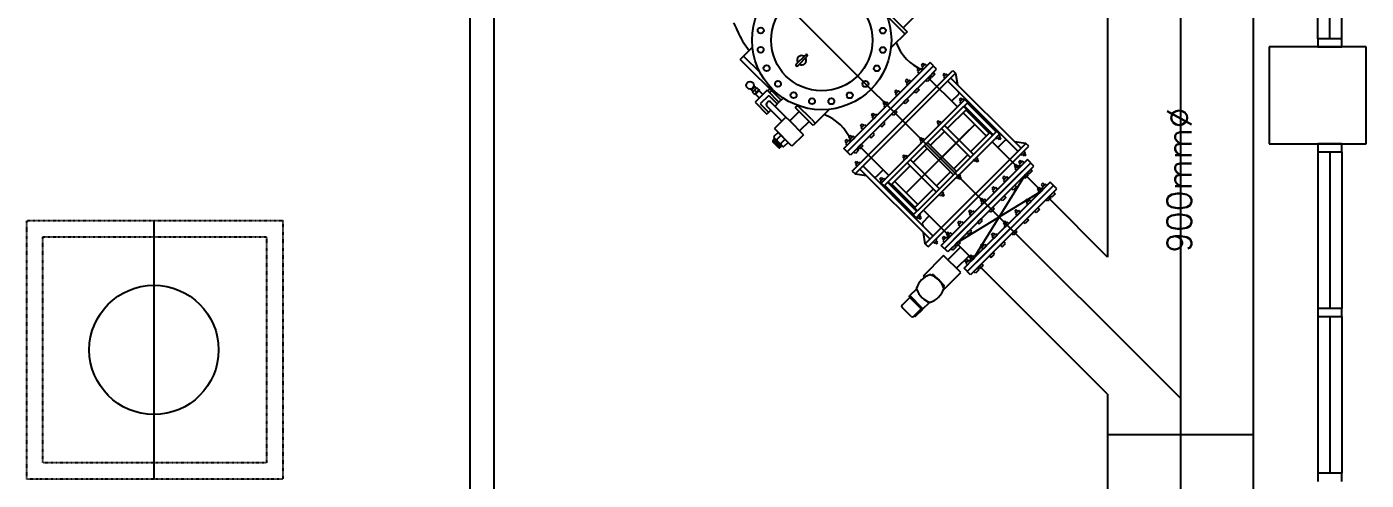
# Model space of a CAD drawing. Header units: inches. Extents: x 68736 to 85722, y -65709 to -39749.
# Drawn here: x 76685 to 84972, y -60542 to -57734 of the extents above; entities that cross this region are included whole.
import ezdxf

# ---------------------------------------------------------------- set-up
doc = ezdxf.new("R2010")
doc.units = ezdxf.units.IN
doc.header["$MEASUREMENT"] = 0
doc.linetypes.add('HIDDEN', pattern=[0.375, 0.25, -0.125])
doc.layers.add('M-X-BKGD', color=8, linetype='Continuous')
doc.styles.add('SIMS', font='simplex.shx')

msp = doc.modelspace()

# ---------------------------------------------------------------- linework, layer by layer
at = {"layer": 'M-X-BKGD', "ltscale": 0.003}
for p, q in [((83822, -40483.6), (83822, -65658.9)), ((83822, -60034.6), (81171.1, -57383.8)), ((77472, -58934.6), (77472, -60534.6))]:
    msp.add_line(p, q, dxfattribs=at)
at = {"layer": 'M-X-BKGD', "ltscale": 0.2}
for p, q in [((84272, -52108.9), (84272, -65208.9)), ((84672, -57808.9), (84672, -56838.9)), ((84747, -57808.9), (84747, -56838.9)), ((84822, -57808.9), (84822, -56838.9)), ((83372, -57003.1), (83372, -59160.4)), ((84822, -57808.9), (84672, -57808.9)), ((84672, -57808.9), (84672, -57858.9)), ((84822, -57858.9), (84822, -57808.9)), ((84972, -57858.9), (84372, -57858.9)), ((84372, -57858.9), (84372, -58458.9)), ((84672, -57858.9), (84822, -57858.9)), ((84972, -58458.9), (84972, -57858.9)), ((84372, -58458.9), (84972, -58458.9)), ((84822, -58458.9), (84672, -58458.9)), ((84672, -58458.9), (84672, -58508.9)), ((84822, -58508.9), (84822, -58458.9)), ((84672, -58508.9), (84822, -58508.9)), ((84672, -58508.9), (84672, -59478.9)), ((84747, -58508.9), (84747, -59478.9)), ((84822, -58508.9), (84822, -59478.9)), ((84822, -59478.9), (84672, -59478.9)), ((84672, -59478.9), (84672, -59528.9)), ((84822, -59528.9), (84822, -59478.9)), ((84672, -59528.9), (84822, -59528.9)), ((84672, -59528.9), (84672, -60498.9)), ((84747, -59528.9), (84747, -60498.9)), ((84822, -59528.9), (84822, -60498.9)), ((83372, -60008.9), (83372, -62160.4)), ((84822, -60498.9), (84672, -60498.9)), ((84672, -60498.9), (84672, -60548.9)), ((84822, -60548.9), (84822, -60498.9))]:
    msp.add_line(p, q, dxfattribs=at)
at = {"layer": 'M-X-BKGD', "ltscale": 0.4}
for p, q in [((79427.8, -59434.6), (79427.8, -57034.6)), ((79577.8, -59434.6), (79577.8, -57034.6)), ((79427.8, -63708.9), (79427.8, -59434.6)), ((79577.8, -63708.9), (79577.8, -59434.6))]:
    msp.add_line(p, q, dxfattribs=at)
at = {"layer": 'M-X-BKGD'}
for p, q in [((82117.5, -57778.5), (82007.4, -57668.1)), ((82106.9, -57741), (82020.8, -57654.7)), ((82172.7, -57675.3), (82106.9, -57741)), ((82106.9, -57741), (82131, -57765.1)), ((82131, -57765.1), (82031.6, -57864.3)), ((81119.6, -57915.7), (81099.2, -57936)), ((81119.6, -57915.7), (81175.2, -57860.2)), ((81223.9, -58020.3), (81119.6, -57915.7)), ((81445.6, -57965.7), (81504.1, -57907.3)), ((81455, -57975.1), (81513.5, -57916.7)), ((81351.6, -58189.1), (81099.2, -57936)), ((82294, -57976.4), (81760.6, -58508.3)), ((81792, -58627.4), (82413.8, -58004.7)), ((81792, -58627.4), (82413.8, -58004.7)), ((82202, -57988), (82192.1, -57997.8)), ((82192.1, -57997.8), (82201.9, -58007.6)), ((82217.1, -57992.5), (82196.6, -58012.9)), ((82211.8, -57997.8), (82202, -57988)), ((82206.4, -58022.8), (82226.9, -58002.3)), ((82273.5, -57955.8), (82212, -58017.2)), ((82226.9, -58002.3), (82217.1, -57992.5)), ((82228.1, -57961.9), (82218.2, -57971.7)), ((82218.2, -57971.7), (82228, -57981.6)), ((82243.2, -57966.5), (82222.7, -57986.9)), ((82222.7, -57986.9), (82232.5, -57996.7)), ((82237.9, -57971.8), (82228.1, -57961.9)), ((82232.5, -57996.7), (82253, -57976.3)), ((82253, -57976.3), (82243.2, -57966.5)), ((82252.9, -58058.2), (82314.4, -57996.9)), ((82314.4, -57996.9), (82273.5, -57955.8)), ((82413.7, -58004.6), (82431.5, -58022.3)), ((82211.8, -58017.5), (81801.7, -58426.4)), ((81809.7, -58645.1), (82431.5, -58022.3)), ((82267.8, -58043.3), (81842.6, -58467.4)), ((82130.3, -58059.4), (82120.5, -58069.2)), ((82120.5, -58069.2), (82130.3, -58079)), ((82145.5, -58063.9), (82125, -58084.4)), ((82125, -58084.4), (82134.8, -58094.2)), ((82140.2, -58069.2), (82130.3, -58059.4)), ((82134.8, -58094.2), (82155.3, -58073.7)), ((82155.3, -58073.7), (82145.5, -58063.9)), ((82196.6, -58012.9), (82206.4, -58022.8)), ((82247.3, -58063.8), (82267.8, -58043.3)), ((82257.1, -58073.6), (82247.3, -58063.8)), ((82277.6, -58053.2), (82257.1, -58073.6)), ((82442.4, -58230.8), (82261.4, -58049.8)), ((82267.8, -58043.3), (82277.6, -58053.2)), ((82273.4, -58037.8), (82293.9, -58017.3)), ((82283.2, -58047.6), (82273.4, -58037.8)), ((82303.7, -58027.1), (82283.2, -58047.6)), ((82293.9, -58017.3), (82303.7, -58027.1)), ((82361.7, -58022.8), (82353.2, -58031.3)), ((82353.2, -58031.3), (82361.7, -58039.7)), ((82374.7, -58026.6), (82357.1, -58044.3)), ((82357.1, -58044.3), (82365.6, -58052.8)), ((82370.1, -58031.2), (82361.7, -58022.8)), ((82365.6, -58052.8), (82383.2, -58035.1)), ((82383.2, -58035.1), (82374.7, -58026.6)), ((82382.6, -58071.3), (82817.3, -58505.3)), ((82401.7, -58052.2), (82836.3, -58486.2)), ((82431.5, -58022.3), (82442.4, -58092.7)), ((81171.1, -58126.2), (81164.4, -58119.5)), ((81191.2, -58106.2), (81169.8, -58127.6)), ((81178.5, -58136.4), (81169.8, -58127.6)), ((81202.7, -58112.3), (81175.9, -58139.1)), ((81188.3, -58151.5), (81175.9, -58139.1)), ((81189.9, -58107.6), (81183.1, -58100.8)), ((81216.4, -58123.5), (81186.9, -58152.9)), ((81189.2, -58155.1), (81186.9, -58152.9)), ((81199.9, -58139.9), (81187.5, -58127.4)), ((81218.6, -58125.7), (81189.2, -58155.1)), ((81265, -58127.4), (81190.7, -58201.4)), ((81200, -58115), (81191.2, -58106.2)), ((81217.1, -58175.1), (81193.2, -58151.1)), ((81215.1, -58124.8), (81202.7, -58112.3)), ((81238.6, -58153.7), (81214.6, -58129.7)), ((81218.6, -58125.7), (81216.4, -58123.5)), ((81275.4, -58158.9), (81222.2, -58212)), ((81265, -58127.4), (81339, -58201.6)), ((81281.5, -58118.8), (81268.9, -58131.3)), ((81275.4, -58158.9), (81328.5, -58212.1)), ((81292.8, -58130.2), (81280.3, -58142.7)), ((82063.6, -58125.9), (82053.8, -58135.7)), ((82053.8, -58135.7), (82063.6, -58145.6)), ((82078.8, -58130.4), (82058.3, -58150.9)), ((82058.3, -58150.9), (82068.1, -58160.7)), ((82073.5, -58135.7), (82063.6, -58125.9)), ((82068.1, -58160.7), (82088.6, -58140.3)), ((82088.6, -58140.3), (82078.8, -58130.4)), ((82175.7, -58135.2), (82196.2, -58114.8)), ((82185.5, -58145), (82175.7, -58135.2)), ((82206, -58124.6), (82185.5, -58145)), ((82196.2, -58114.8), (82206, -58124.6)), ((82406.8, -58195.6), (82451.4, -58151)), ((82449.3, -58137.9), (82451.4, -58151)), ((81190.7, -58201.4), (81264.8, -58275.7)), ((81222.2, -58212), (81275.3, -58265.2)), ((81289.4, -58251.1), (81264.8, -58275.7)), ((81356.3, -58318.2), (81265.6, -58227.2)), ((81381.3, -58293.3), (81290.6, -58202.3)), ((81339, -58201.6), (81314.4, -58226.2)), ((81339, -58201.6), (81365, -58175.8)), ((81453.1, -58220.8), (81439.7, -58234.2)), ((81549.9, -58344.7), (81439.7, -58234.2)), ((81539.2, -58307.1), (81453.1, -58220.8)), ((81649.3, -58245.5), (81549.9, -58344.7)), ((81992, -58197.3), (81982.2, -58207.2)), ((81982.2, -58207.2), (81992, -58217)), ((82007.2, -58201.9), (81986.7, -58222.3)), ((81986.7, -58222.3), (81996.5, -58232.2)), ((82001.8, -58207.2), (81992, -58197.3)), ((81996.5, -58232.2), (82017, -58211.7)), ((82017, -58211.7), (82007.2, -58201.9)), ((82442.3, -58231), (82018.3, -58655.6)), ((82459.9, -58248.6), (82036, -58673.2)), ((82037.4, -58273.2), (82057.9, -58252.7)), ((82057.9, -58252.7), (82067.7, -58262.6)), ((82109, -58201.7), (82129.5, -58181.3)), ((82118.8, -58211.6), (82109, -58201.7)), ((82139.3, -58191.1), (82118.8, -58211.6)), ((82129.5, -58181.3), (82139.3, -58191.1)), ((82498.6, -58245.4), (82381.3, -58362.9)), ((82488.8, -58184.3), (82442.2, -58230.9)), ((82463, -58176.2), (82454.5, -58184.7)), ((82454.5, -58184.7), (82463, -58193.2)), ((82476, -58180.1), (82458.4, -58197.8)), ((82458.4, -58197.8), (82466.9, -58206.3)), ((82459.9, -58248.6), (82506.5, -58202)), ((82471.4, -58184.7), (82463, -58176.2)), ((82466.9, -58206.3), (82484.5, -58188.6)), ((82484.5, -58188.6), (82476, -58180.1)), ((82480.8, -58227.7), (82498.5, -58245.3)), ((82484.4, -58224.1), (82664.1, -58403.6)), ((82506.5, -58202), (82488.8, -58184.3)), ((82495, -58248.9), (82639.3, -58393)), ((82502.9, -58205.5), (82682.7, -58385)), ((81381.3, -58293.3), (81310.2, -58364.2)), ((81405.5, -58317.5), (81381.3, -58293.3)), ((81464.3, -58258.8), (81405.5, -58317.5)), ((81490.3, -58402.6), (81405.5, -58317.5)), ((81525.3, -58320), (81466.5, -58378.7)), ((81539.2, -58307.1), (81563.3, -58331.3)), ((81843.8, -58345.1), (81853.7, -58335.3)), ((81853.7, -58335.3), (81863.5, -58345.1)), ((81910.5, -58278.6), (81920.4, -58268.8)), ((81920.3, -58288.4), (81910.5, -58278.6)), ((81915, -58293.7), (81935.5, -58273.3)), ((81924.8, -58303.6), (81915, -58293.7)), ((81920.4, -58268.8), (81930.2, -58278.6)), ((81945.3, -58283.1), (81924.8, -58303.6)), ((81935.5, -58273.3), (81945.3, -58283.1)), ((81986.2, -58324.2), (81965.7, -58344.6)), ((81975.5, -58354.4), (81996, -58334)), ((81996, -58334), (81986.2, -58324.2)), ((82047.2, -58283), (82037.4, -58273.2)), ((82067.7, -58262.6), (82047.2, -58283)), ((82323.6, -58315.9), (82315.2, -58324.4)), ((82315.2, -58324.4), (82323.7, -58332.8)), ((82336.7, -58319.8), (82319.1, -58337.4)), ((82319.1, -58337.4), (82327.6, -58345.9)), ((82332.1, -58324.4), (82323.6, -58315.9)), ((82327.6, -58345.9), (82345.2, -58328.2)), ((82345.2, -58328.2), (82336.7, -58319.8)), ((82622.1, -58410.5), (82477.8, -58266.2)), ((81334.1, -58388.1), (81307.6, -58414.5)), ((81307.6, -58414.5), (81307.6, -58420.3)), ((81307.6, -58420.3), (81320.8, -58433.6)), ((81419.2, -58473.5), (81310.2, -58364.2)), ((81325.4, -58432.3), (81351.9, -58405.9)), ((81334.1, -58388.1), (81395.7, -58449.9)), ((81490.3, -58402.6), (81419.2, -58473.5)), ((81782.3, -58406.5), (81772.5, -58416.3)), ((81772.5, -58416.3), (81782.3, -58426.1)), ((81797.5, -58411), (81776.9, -58431.4)), ((81792.1, -58416.3), (81782.3, -58406.5)), ((81786.8, -58441.3), (81807.3, -58420.8)), ((81807.3, -58420.8), (81797.5, -58411)), ((81853.6, -58355), (81843.8, -58345.1)), ((81848.3, -58360.3), (81868.8, -58339.8)), ((81858.1, -58370.1), (81848.3, -58360.3)), ((81878.6, -58349.7), (81858.1, -58370.1)), ((81868.8, -58339.8), (81878.6, -58349.7)), ((81919.5, -58390.7), (81899, -58411.1)), ((81899, -58411.1), (81908.8, -58421)), ((81908.8, -58421), (81929.3, -58400.5)), ((81929.3, -58400.5), (81919.5, -58390.7)), ((81965.7, -58344.6), (81975.5, -58354.4)), ((82125.9, -58763), (82549.9, -58338.4)), ((82125.9, -58763), (82517.2, -58371.1)), ((82362.2, -58382), (82275.3, -58469)), ((82344.5, -58364.2), (82524.2, -58543.7)), ((82363.6, -58345.1), (82543.3, -58524.6)), ((82642.9, -58389.5), (82525.7, -58507)), ((82639.7, -58428.1), (82686.2, -58381.5)), ((82642.9, -58389.5), (82660.6, -58407.1)), ((82703.9, -58399.1), (82657.3, -58445.7)), ((82682, -58421.1), (82699.6, -58403.4)), ((82686.2, -58381.5), (82703.9, -58399.1)), ((82708.1, -58411.8), (82690.5, -58429.5)), ((82699.6, -58403.4), (82708.1, -58411.8)), ((82703.5, -58416.4), (82712, -58424.9)), ((81314.1, -58426.9), (81301, -58439.9)), ((81301, -58439.9), (81301, -58445.8)), ((81343.7, -58482.8), (81301, -58439.9)), ((81337.9, -58482.8), (81301, -58445.8)), ((81349.1, -58477.4), (81306.4, -58434.6)), ((81343.7, -58477.4), (81306.4, -58439.9)), ((81354.5, -58472.1), (81311.8, -58429.2)), ((81349.1, -58472), (81311.8, -58434.6)), ((81319.6, -58432.3), (81325.4, -58432.3)), ((81320.8, -58433.6), (81350.1, -58463)), ((81325.4, -58432.3), (81325.4, -58438.1)), ((81337.9, -58482.8), (81343.7, -58482.8)), ((81356.8, -58469.7), (81343.7, -58482.8)), ((81344.3, -58457.2), (81350.1, -58457.2)), ((81350.1, -58457.2), (81376.6, -58430.8)), ((81350.1, -58457.2), (81350.1, -58463)), ((81350.1, -58463), (81363.4, -58476.3)), ((81363.4, -58476.3), (81369.2, -58476.3)), ((81395.7, -58449.9), (81369.2, -58476.3)), ((81740.2, -58487.8), (81801.7, -58426.4)), ((81781.1, -58528.8), (81740.2, -58487.8)), ((81756.2, -58432.5), (81746.4, -58442.3)), ((81746.4, -58442.3), (81756.2, -58452.1)), ((81771.4, -58437), (81750.9, -58457.5)), ((81750.9, -58457.5), (81760.7, -58467.3)), ((81766, -58442.3), (81756.2, -58432.5)), ((81760.7, -58467.3), (81781.2, -58446.9)), ((81781.2, -58446.9), (81771.4, -58437)), ((81776.9, -58431.4), (81786.8, -58441.3)), ((81842.6, -58467.4), (81781.1, -58528.8)), ((81801.6, -58508.3), (81822.1, -58487.9)), ((81831.9, -58497.7), (81811.4, -58518.2)), ((81822.1, -58487.9), (81831.9, -58497.7)), ((81827.7, -58482.3), (81848.2, -58461.8)), ((81837.5, -58492.1), (81827.7, -58482.3)), ((82018.5, -58655.4), (81836.5, -58473.4)), ((81858, -58471.7), (81837.5, -58492.1)), ((81848.2, -58461.8), (81858, -58471.7)), ((82256.2, -58488.1), (82169.3, -58575.1)), ((82217.7, -58422), (82209.2, -58430.5)), ((82209.2, -58430.5), (82217.7, -58439)), ((82230.7, -58425.9), (82213.1, -58443.6)), ((82213.1, -58443.6), (82221.6, -58452.1)), ((82639.7, -58428.1), (82215.8, -58852.7)), ((82226.2, -58430.5), (82217.7, -58422)), ((82221.6, -58452.1), (82239.2, -58434.4)), ((82239.2, -58434.4), (82230.7, -58425.9)), ((82657.3, -58445.7), (82233.4, -58870.4)), ((82238.5, -58470.4), (82418.3, -58649.9)), ((82244.3, -59079.1), (82866.1, -58456.3)), ((82257.6, -58451.3), (82437.3, -58630.8)), ((82262, -59096.7), (82883.8, -58474)), ((82821.5, -58609.9), (82657.3, -58445.7)), ((82690.5, -58429.5), (82682, -58421.1)), ((82692.9, -58481.2), (82737.4, -58436.6)), ((82703.6, -58433.4), (82695.1, -58424.9)), ((82712, -58424.9), (82703.6, -58433.4)), ((82750.6, -58438.7), (82737.4, -58436.6)), ((82866.1, -58456.3), (82795.7, -58445.6)), ((82883.9, -58474.1), (82866.1, -58456.3)), ((81811.4, -58518.2), (81801.6, -58508.3)), ((81810.1, -58575.3), (81818.5, -58566.8)), ((81818.5, -58583.8), (81810.1, -58575.3)), ((81814, -58588.4), (81831.6, -58570.7)), ((81818.5, -58566.8), (81827, -58575.3)), ((81840.1, -58579.2), (81822.4, -58596.9)), ((81831.6, -58570.7), (81840.1, -58579.2)), ((81908.6, -58546), (82018.3, -58655.6)), ((81983, -58620.3), (81908.6, -58546)), ((82111.7, -58528.2), (82103.3, -58536.7)), ((82103.3, -58536.7), (82111.7, -58545.2)), ((82124.8, -58532.1), (82107.2, -58549.8)), ((82107.2, -58549.8), (82115.6, -58558.3)), ((82120.2, -58536.7), (82111.7, -58528.2)), ((82115.6, -58558.3), (82133.3, -58540.6)), ((82133.3, -58540.6), (82124.8, -58532.1)), ((82132.5, -58576.6), (82312.3, -58756)), ((82151.6, -58557.5), (82331.4, -58736.9)), ((82896.2, -58576.2), (82362.8, -59108.1)), ((82506.6, -58526.1), (82419.7, -58613.1)), ((82542.7, -58560.7), (82560.3, -58543)), ((82551.2, -58569.2), (82542.7, -58560.7)), ((82568.8, -58551.5), (82551.2, -58569.2)), ((82564.3, -58573.1), (82555.8, -58564.6)), ((82560.3, -58543), (82568.8, -58551.5)), ((82564.2, -58556.1), (82572.7, -58564.6)), ((82572.7, -58564.6), (82564.3, -58573.1)), ((82875.8, -58555.7), (82814.2, -58617.1)), ((82830.3, -58561.8), (82820.4, -58571.6)), ((82820.4, -58571.6), (82830.3, -58581.5)), ((82845.4, -58566.3), (82824.9, -58586.8)), ((82824.9, -58586.8), (82834.7, -58596.6)), ((82840.1, -58571.6), (82830.3, -58561.8)), ((82834.7, -58596.6), (82855.2, -58576.2)), ((82835.7, -58522.3), (82853.4, -58504.6)), ((82844.2, -58530.8), (82835.7, -58522.3)), ((82861.9, -58513.1), (82844.2, -58530.8)), ((82855.2, -58576.2), (82845.4, -58566.3)), ((82857.3, -58534.7), (82848.8, -58526.2)), ((82853.4, -58504.6), (82861.9, -58513.1)), ((82857.3, -58517.7), (82865.8, -58526.2)), ((82865.8, -58526.2), (82857.3, -58534.7)), ((82916.6, -58596.7), (82875.8, -58555.7)), ((81792, -58627.4), (81809.7, -58645.1)), ((81809.7, -58645.1), (81880.1, -58655.9)), ((81822.4, -58596.9), (81814, -58588.4)), ((81839.4, -58615.2), (82274.1, -59049.2)), ((81858.5, -58596.1), (82293.1, -59030.1)), ((81925.3, -58662.8), (81938.4, -58664.8)), ((81983, -58620.3), (81938.4, -58664.8)), ((81963.6, -58676.4), (81972.1, -58667.9)), ((81971.8, -58702.2), (82018.3, -58655.6)), ((81972.1, -58667.9), (81980.6, -58676.4)), ((82150.3, -58594.2), (82032.8, -58711.9)), ((82400.6, -58632.2), (82313.7, -58719.3)), ((82814, -58617.3), (82403.9, -59026.3)), ((82841.6, -58630), (82417.4, -59054.3)), ((82436.7, -58666.9), (82454.4, -58649.2)), ((82445.2, -58675.3), (82436.7, -58666.9)), ((82870, -58643.2), (82444.8, -59067.3)), ((82462.8, -58657.7), (82445.2, -58675.3)), ((82454.4, -58649.2), (82462.8, -58657.7)), ((82458.3, -58662.3), (82466.7, -58670.7)), ((82862.4, -58650.8), (82538.1, -59174.9)), ((82732.6, -58659.3), (82722.7, -58669.1)), ((82722.7, -58669.1), (82732.5, -58678.9)), ((82747.7, -58663.8), (82727.2, -58684.2)), ((82742.4, -58669.1), (82732.6, -58659.3)), ((82757.5, -58673.6), (82747.7, -58663.8)), ((82804.2, -58587.8), (82794.3, -58597.6)), ((82794.3, -58597.6), (82804.2, -58607.5)), ((82819.3, -58592.3), (82798.8, -58612.8)), ((82798.8, -58612.8), (82808.6, -58622.6)), ((82814, -58597.7), (82804.2, -58587.8)), ((82808.6, -58622.6), (82829.1, -58602.2)), ((82829.1, -58602.2), (82819.3, -58592.3)), ((82849.5, -58663.6), (82870, -58643.2)), ((82859.4, -58673.5), (82849.5, -58663.6)), ((82855.1, -58658.1), (82916.6, -58596.7)), ((82879.9, -58653), (82859.4, -58673.5)), ((82962.9, -58751.3), (82862.4, -58650.8)), ((82870, -58643.2), (82879.9, -58653)), ((82875.6, -58637.6), (82896.1, -58617.2)), ((82885.5, -58647.5), (82875.6, -58637.6)), ((82906, -58627), (82885.5, -58647.5)), ((82896.1, -58617.2), (82906, -58627)), ((81972.1, -58684.9), (81963.6, -58676.4)), ((81967.5, -58689.5), (81985.2, -58671.8)), ((81976, -58698), (81967.5, -58689.5)), ((81989.5, -58719.9), (81971.8, -58702.2)), ((81993.7, -58680.3), (81976, -58698)), ((81985.2, -58671.8), (81993.7, -58680.3)), ((82036, -58673.2), (81989.5, -58719.9)), ((81993, -58716.3), (82172.8, -58895.8)), ((82011.6, -58697.7), (82191.3, -58877.2)), ((82015.1, -58694.2), (82032.8, -58711.9)), ((82036.3, -58708.3), (82180.7, -58852.5)), ((82198.1, -58835), (82053.9, -58690.8)), ((82294.6, -58738.4), (82177.2, -58856)), ((82294.6, -58738.4), (82230.9, -58802.2)), ((82317.7, -58715.2), (82313.7, -58719.3)), ((82962.9, -58751.3), (82437.5, -59074.5)), ((82458.3, -58679.2), (82449.8, -58670.7)), ((82466.7, -58670.7), (82458.3, -58679.2)), ((83037.6, -58717.6), (82504.2, -59249.5)), ((82665.9, -58725.8), (82656, -58735.6)), ((82656, -58735.6), (82665.8, -58745.4)), ((82681, -58730.3), (82660.5, -58750.7)), ((82660.5, -58750.7), (82670.3, -58760.6)), ((82675.7, -58735.6), (82665.9, -58725.8)), ((82670.3, -58760.6), (82690.8, -58740.1)), ((82690.8, -58740.1), (82681, -58730.3)), ((82727.2, -58684.2), (82737, -58694.1)), ((82737, -58694.1), (82757.5, -58673.6)), ((82777.9, -58735.1), (82798.4, -58714.6)), ((82787.7, -58744.9), (82777.9, -58735.1)), ((82808.2, -58724.5), (82787.7, -58744.9)), ((82798.4, -58714.6), (82808.2, -58724.5)), ((82945.6, -58729.2), (82935.8, -58739.1)), ((82935.8, -58739.1), (82945.6, -58748.9)), ((82960.8, -58733.8), (82940.3, -58754.2)), ((82955.4, -58739.1), (82945.6, -58729.2)), ((82950.1, -58764.1), (82970.6, -58743.6)), ((83017.2, -58697.1), (82955.7, -58758.5)), ((82970.6, -58743.6), (82960.8, -58733.8)), ((82971.7, -58703.2), (82961.9, -58713)), ((82961.9, -58713), (82971.7, -58722.9)), ((82986.9, -58707.7), (82966.3, -58728.2)), ((82966.3, -58728.2), (82976.2, -58738)), ((82981.5, -58713.1), (82971.7, -58703.2)), ((82976.2, -58738), (82996.7, -58717.6)), ((82996.7, -58717.6), (82986.9, -58707.7)), ((82996.6, -58799.5), (83058.1, -58738.1)), ((83058.1, -58738.1), (83017.2, -58697.1)), ((82330.8, -58773.1), (82348.4, -58755.4)), ((82339.3, -58781.6), (82330.8, -58773.1)), ((82356.9, -58763.9), (82339.3, -58781.6)), ((82352.3, -58785.4), (82343.8, -58777)), ((82348.4, -58755.4), (82356.9, -58763.9)), ((82352.3, -58768.5), (82360.8, -58776.9)), ((82360.8, -58776.9), (82352.3, -58785.4)), ((82955.4, -58758.7), (82545.3, -59167.7)), ((82983.1, -58771.5), (82558.8, -59195.7)), ((82594.2, -58797.2), (82584.4, -58807)), ((82584.4, -58807), (82594.2, -58816.9)), ((83011.5, -58784.6), (82586.2, -59208.7)), ((82609.4, -58801.7), (82588.9, -58822.2)), ((82588.9, -58822.2), (82598.7, -58832)), ((82604, -58807.1), (82594.2, -58797.2)), ((82598.7, -58832), (82619.2, -58811.6)), ((82619.2, -58811.6), (82609.4, -58801.7)), ((82711.2, -58801.6), (82731.7, -58781.1)), ((82721, -58811.4), (82711.2, -58801.6)), ((82741.5, -58791), (82721, -58811.4)), ((82731.7, -58781.1), (82741.5, -58791)), ((82874, -58800.7), (82864.1, -58810.5)), ((82864.1, -58810.5), (82874, -58820.3)), ((82889.1, -58805.2), (82868.6, -58825.6)), ((82868.6, -58825.6), (82878.4, -58835.5)), ((82883.8, -58810.5), (82874, -58800.7)), ((82878.4, -58835.5), (82898.9, -58815)), ((82898.9, -58815), (82889.1, -58805.2)), ((82940.3, -58754.2), (82950.1, -58764.1)), ((82991, -58805.1), (83011.5, -58784.6)), ((83000.8, -58814.9), (82991, -58805.1)), ((83021.3, -58794.5), (83000.8, -58814.9)), ((83372, -59160.4), (83003.8, -58792.2)), ((83011.5, -58784.6), (83021.3, -58794.5)), ((83017.1, -58779), (83037.6, -58758.6)), ((83026.9, -58788.9), (83017.1, -58779)), ((83047.4, -58768.4), (83026.9, -58788.9)), ((83037.6, -58758.6), (83047.4, -58768.4)), ((82215.8, -58852.7), (82169.2, -58899.3)), ((82169.2, -58899.3), (82186.9, -58917)), ((82177.2, -58856), (82194.9, -58873.7)), ((82186.9, -58917), (82233.5, -58870.4)), ((82208.8, -58895.1), (82191.2, -58912.8)), ((82191.2, -58912.8), (82199.6, -58921.2)), ((82199.6, -58921.2), (82217.3, -58903.5)), ((82204.2, -58916.6), (82212.7, -58925.1)), ((82217.3, -58903.5), (82208.8, -58895.1)), ((82221.2, -58916.6), (82212.7, -58908.1)), ((82212.7, -58925.1), (82221.2, -58916.6)), ((82268.8, -58905.7), (82224.3, -58950.3)), ((82268.9, -58905.7), (82224.3, -58950.3)), ((82396.6, -59033.5), (82233.5, -58870.4)), ((82268.9, -58905.7), (82343.2, -58980)), ((82512.7, -58878.5), (82522.6, -58868.6)), ((82522.6, -58888.3), (82512.7, -58878.5)), ((82517.2, -58893.6), (82537.7, -58873.2)), ((82527, -58903.5), (82517.2, -58893.6)), ((82522.6, -58868.6), (82532.4, -58878.5)), ((82547.6, -58883), (82527, -58903.5)), ((82537.7, -58873.2), (82547.6, -58883)), ((82639.6, -58873), (82660.1, -58852.6)), ((82649.4, -58882.9), (82639.6, -58873)), ((82669.9, -58862.4), (82649.4, -58882.9)), ((82660.1, -58852.6), (82669.9, -58862.4)), ((82807.3, -58867.2), (82797.4, -58877)), ((82797.4, -58877), (82807.3, -58886.9)), ((82822.4, -58871.7), (82801.9, -58892.2)), ((82801.9, -58892.2), (82811.7, -58902)), ((82817.1, -58877), (82807.3, -58867.2)), ((82811.7, -58902), (82832.2, -58881.6)), ((82832.2, -58881.6), (82822.4, -58871.7)), ((82919.3, -58876.5), (82939.8, -58856)), ((82929.2, -58886.3), (82919.3, -58876.5)), ((82949.7, -58865.9), (82929.2, -58886.3)), ((82939.8, -58856), (82949.7, -58865.9)), ((82230.3, -58967.4), (82224.3, -58950.3)), ((82446, -58945), (82455.9, -58935.2)), ((82455.9, -58954.8), (82446, -58945)), ((82450.5, -58960.1), (82471, -58939.7)), ((82460.3, -58970), (82450.5, -58960.1)), ((82455.9, -58935.2), (82465.7, -58945)), ((82480.8, -58949.5), (82460.3, -58970)), ((82471, -58939.7), (82480.8, -58949.5)), ((82521.7, -58990.5), (82501.2, -59011)), ((82511.1, -59020.8), (82531.6, -59000.4)), ((82531.6, -59000.4), (82521.7, -58990.5)), ((82588.4, -58924), (82567.9, -58944.5)), ((82567.9, -58944.5), (82577.8, -58954.3)), ((82577.8, -58954.3), (82598.3, -58933.9)), ((82598.3, -58933.9), (82588.4, -58924)), ((82735.6, -58938.6), (82725.8, -58948.4)), ((82725.8, -58948.4), (82735.6, -58958.3)), ((82750.8, -58943.2), (82730.3, -58963.6)), ((82730.3, -58963.6), (82740.1, -58973.4)), ((82745.5, -58948.5), (82735.6, -58938.6)), ((82740.1, -58973.4), (82760.6, -58953)), ((82760.6, -58953), (82750.8, -58943.2)), ((82781, -59014.5), (82801.5, -58994)), ((82801.5, -58994), (82811.3, -59003.8)), ((82852.6, -58943), (82873.1, -58922.6)), ((82862.4, -58952.9), (82852.6, -58943)), ((82883, -58932.4), (82862.4, -58952.9)), ((82873.1, -58922.6), (82883, -58932.4)), ((82244.3, -59079.1), (82233.4, -59008.6)), ((82262, -59096.7), (82244.3, -59079.1)), ((82310.1, -59048.5), (82292.5, -59066.2)), ((82292.5, -59066.2), (82301, -59074.7)), ((82301, -59074.7), (82318.6, -59057)), ((82305.5, -59070.1), (82314, -59078.6)), ((82318.6, -59057), (82310.1, -59048.5)), ((82322.5, -59070.1), (82314, -59061.6)), ((82314, -59078.6), (82322.5, -59070.1)), ((82342.4, -59087.6), (82403.9, -59026.3)), ((82358.4, -59032.4), (82348.6, -59042.2)), ((82348.6, -59042.2), (82358.4, -59052)), ((82373.6, -59036.9), (82353.1, -59057.3)), ((82353.1, -59057.3), (82362.9, -59067.2)), ((82368.2, -59042.2), (82358.4, -59032.4)), ((82362.9, -59067.2), (82383.4, -59046.7)), ((82383.4, -59046.7), (82373.6, -59036.9)), ((82384.5, -59006.3), (82374.7, -59016.1)), ((82374.7, -59016.1), (82384.5, -59026)), ((82399.7, -59010.9), (82379.2, -59031.3)), ((82379.2, -59031.3), (82389, -59041.1)), ((82444.8, -59067.3), (82383.3, -59128.6)), ((82394.3, -59016.2), (82384.5, -59006.3)), ((82389, -59041.1), (82409.5, -59020.7)), ((82409.5, -59020.7), (82399.7, -59010.9)), ((82429.9, -59082.2), (82450.4, -59061.7)), ((82439.7, -59092), (82429.9, -59082.2)), ((82538, -59175), (82437.6, -59074.5)), ((82460.2, -59071.6), (82439.7, -59092)), ((82450.4, -59061.7), (82460.2, -59071.6)), ((82501.2, -59011), (82511.1, -59020.8)), ((82587.5, -59086.4), (82597.3, -59076.6)), ((82591.9, -59101.6), (82612.5, -59081.1)), ((82597.3, -59076.6), (82607.1, -59086.4)), ((82612.5, -59081.1), (82622.3, -59091)), ((82654.2, -59019.9), (82664, -59010.1)), ((82664, -59029.7), (82654.2, -59019.9)), ((82658.7, -59035), (82679.2, -59014.6)), ((82668.5, -59044.9), (82658.7, -59035)), ((82664, -59010.1), (82673.8, -59019.9)), ((82689, -59024.4), (82668.5, -59044.9)), ((82679.2, -59014.6), (82689, -59024.4)), ((82729.9, -59065.4), (82709.4, -59085.9)), ((82719.2, -59095.7), (82739.7, -59075.3)), ((82739.7, -59075.3), (82729.9, -59065.4)), ((82790.8, -59024.3), (82781, -59014.5)), ((82811.3, -59003.8), (82790.8, -59024.3)), ((82357.5, -59150), (82230.3, -59277.3)), ((82383.3, -59128.6), (82342.4, -59087.6)), ((82463.1, -59255.6), (82357.5, -59150)), ((82383.8, -59176.3), (82461.6, -59098.5)), ((82403.8, -59108.2), (82424.3, -59087.7)), ((82413.6, -59118), (82403.8, -59108.2)), ((82434.1, -59097.6), (82413.6, -59118)), ((82424.3, -59087.7), (82434.1, -59097.6)), ((82436.8, -59229.3), (82514.6, -59151.5)), ((82461.6, -59098.5), (82514.6, -59151.5)), ((82525.9, -59147.8), (82516.1, -59157.6)), ((82516.1, -59157.6), (82525.9, -59167.4)), ((82541.1, -59152.3), (82520.6, -59172.7)), ((82535.8, -59157.6), (82525.9, -59147.8)), ((82530.4, -59182.6), (82550.9, -59162.1)), ((82550.9, -59162.1), (82541.1, -59152.3)), ((82597.3, -59096.2), (82587.5, -59086.4)), ((82601.8, -59111.4), (82591.9, -59101.6)), ((82622.3, -59091), (82601.8, -59111.4)), ((82663.2, -59132), (82642.7, -59152.4)), ((82642.7, -59152.4), (82652.5, -59162.3)), ((82652.5, -59162.3), (82673, -59141.8)), ((82673, -59141.8), (82663.2, -59132)), ((82709.4, -59085.9), (82719.2, -59095.7)), ((82483.8, -59229), (82545.3, -59167.7)), ((82524.7, -59270.1), (82483.8, -59229)), ((82499.8, -59173.8), (82490, -59183.6)), ((82490, -59183.6), (82499.8, -59193.4)), ((82515, -59178.3), (82494.5, -59198.8)), ((82494.5, -59198.8), (82504.3, -59208.6)), ((82509.7, -59183.6), (82499.8, -59173.8)), ((82504.3, -59208.6), (82524.8, -59188.1)), ((82524.8, -59188.1), (82515, -59178.3)), ((82520.6, -59172.7), (82530.4, -59182.6)), ((82586.2, -59208.7), (82524.7, -59270.1)), ((82545.2, -59249.6), (82565.7, -59229.2)), ((82555, -59259.4), (82545.2, -59249.6)), ((82575.5, -59239), (82555, -59259.4)), ((82565.7, -59229.2), (82575.5, -59239)), ((82571.3, -59223.6), (82591.8, -59203.1)), ((82581.1, -59233.4), (82571.3, -59223.6)), ((83372, -60008.9), (82579, -59215.9)), ((82601.6, -59213), (82581.1, -59233.4)), ((82591.8, -59203.1), (82601.6, -59213)), ((82230.3, -59277.3), (82239.4, -59286.4)), ((82290.1, -59267.9), (82285.4, -59272.6)), ((82292.9, -59267.9), (82326.9, -59301.8)), ((82326.9, -59301.8), (82360.8, -59335.8)), ((82356.5, -59362.2), (82463.1, -59255.6)), ((82100.6, -59457.4), (82148, -59410)), ((82144.5, -59402.9), (82148.4, -59399)), ((82144.5, -59406.5), (82148, -59410)), ((82218.7, -59480.7), (82148, -59410)), ((82188.9, -59358.5), (82148.3, -59399)), ((82229.7, -59480.4), (82148.4, -59399)), ((82356.1, -59343.3), (82360.8, -59338.6)), ((82157.2, -59528.1), (82100.6, -59471.5)), ((82171.3, -59528.1), (82218.7, -59480.7)), ((82183.4, -59526.6), (82226.1, -59483.9)), ((82222.2, -59484.3), (82218.7, -59480.7)), ((82225.8, -59484.3), (82229.7, -59480.4)), ((82229.7, -59480.4), (82267.4, -59442.6)), ((82267.4, -59442.6), (82240.9, -59424.3)), ((82178.1, -59524.8), (82179.9, -59526.6)), ((83372, -60258.9), (84272, -60258.9))]:
    msp.add_line(p, q, dxfattribs=at)
at = {"layer": 'M-X-BKGD', "linetype": 'HIDDEN', "ltscale": 0.4}
for p, q in [((76685.3, -58934.6), (78270.3, -58934.6)), ((76685.3, -60534.6), (76685.3, -58934.6)), ((78270.3, -58934.6), (78270.3, -60534.6)), ((76785.3, -59034.6), (78167.9, -59034.6)), ((76785.3, -60434.6), (76785.3, -59034.6)), ((78167.9, -59034.6), (78167.9, -60434.6)), ((78167.9, -60434.6), (76785.3, -60434.6)), ((78270.3, -60534.6), (76685.3, -60534.6))]:
    msp.add_line(p, q, dxfattribs=at)
at = {"layer": 'M-X-BKGD'}
for centre, radius in [((81603.6, -57817.5), 430.5), ((81603.6, -57817.5), 313.5), ((81225.8, -57757.1), 18.4), ((81981.6, -57758.1), 18.4), ((81225.7, -57876.8), 18.4), ((81981.4, -57877.8), 18.4), ((81262.5, -57990.7), 18.4), ((81944.3, -57991.6), 18.4), ((81160.2, -58096.6), 23.3), ((81332.7, -58087.6), 18.4), ((81873.8, -58088.3), 18.4), ((81429.5, -58158.1), 18.4), ((81776.8, -58158.6), 18.4), ((81543.3, -58195.2), 18.4), ((81662.9, -58195.4), 18.4), ((77472, -59734.6), 400)]:
    msp.add_circle(centre, radius, dxfattribs=at)
for centre, radius, start, end in [((80956.2, -57793.8), 130.4, 15.0196, 39.03828), ((81582.6, -57544.5), 544.9, 203.2983, 218.16192), ((82339.2, -57729.3), 294, 200.47232, 247.74696), ((81479.6, -57941.2), 28.4, 58.43828, 211.40343), ((81508.8, -57912), 6.64, 314.92086, 134.92086), ((81450.3, -57970.4), 6.64, 134.92086, 314.92086), ((81479.6, -57941.2), 28.4, 238.43828, 31.40343), ((81278.1, -58214.8), 17.7, 44.92086, 224.92086), ((81513.5, -58552.8), 294, 22.09476, 69.3694), ((82312.7, -59393.7), 130, 108.58902, 161.41098), ((82273.9, -59278.1), 8, 71.41098, 108.58902), ((82235, -59393.7), 130, 45, 71.41098), ((82284, -59271.2), 2, 248.19984, 315), ((82291.5, -59269.3), 2, 45, 135), ((82235, -59393.7), 130, 45, 48.03984), ((82235, -59393.7), 130, 18.58902, 45), ((82235, -59393.7), 130, 41.96016, 45), ((82146.2, -59404.7), 2.5, 135, 225), ((82187.4, -59357.2), 2, 315, 13.44234), ((82197.1, -59354.8), 8, 161.41098, 198.58902), ((82312.7, -59316), 130, 198.58902, 200.3645), ((82312.7, -59316), 130, 200.3645, 227.25632), ((82312.7, -59316), 130, 227.25632, 251.41098), ((82237.4, -59321.4), 124, 288.3233, 315.99154), ((82240.4, -59318.4), 124.1, 314.01681, 341.6722), ((82357.5, -59344.7), 2, 135, 201.80016), ((82350.6, -59354.8), 8, 341.41098, 18.58902), ((82359.4, -59337.2), 2, 315, 45), ((82107.7, -59464.5), 10, 135, 225), ((82224, -59482.5), 2.5, 225, 315), ((82273.9, -59431.6), 8, 251.41098, 288.58902), ((82164.3, -59521), 10, 225, 315), ((82176.4, -59526.6), 2.5, 45, 134), ((82181.7, -59524.8), 2.5, 225, 315)]:
    msp.add_arc(centre, radius, start, end, dxfattribs=at)

# ---------------------------------------------------------------- texts
at = {"layer": 'M-X-BKGD', "style": 'SIMS'}
msp.add_text('900mm∅', height=150, rotation=90, dxfattribs=at).set_placement((83890.2, -59133.4, -422.2))

doc.saveas('drawing.dxf')
